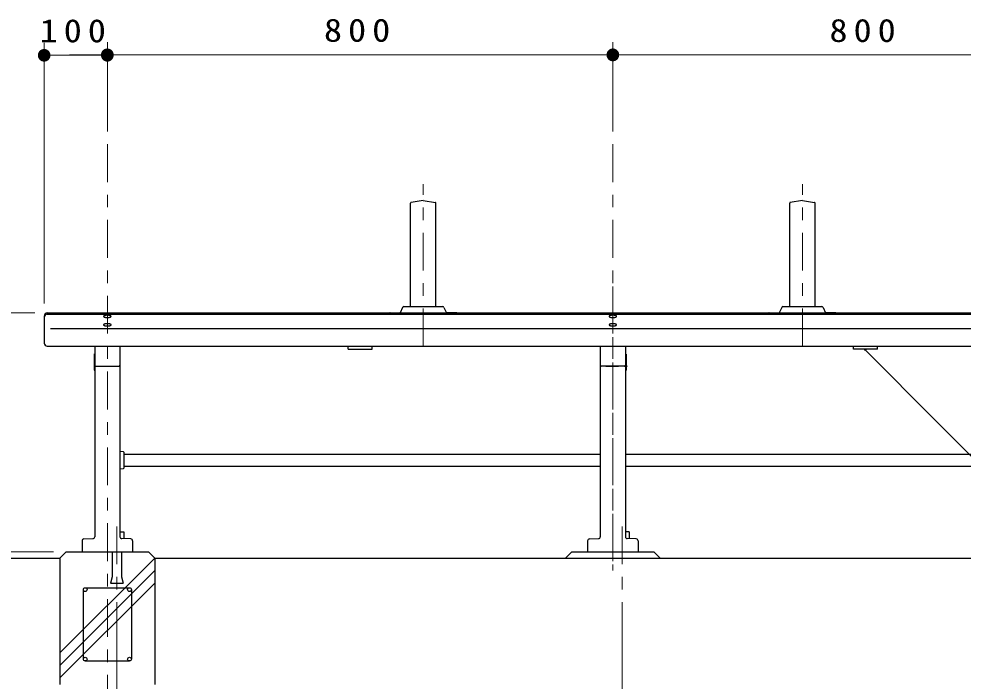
# Model space of a CAD drawing. Units: millimetres on the paper, scale 1:20. Extents: x -365 to 9, y -38 to 257.
# Drawn here: x -312.7 to -238, y 107.1 to 159.5 of the extents above; entities that cross this region are included whole.
import ezdxf

# ---------------------------------------------------------------- set-up
doc = ezdxf.new("R2010")
doc.units = ezdxf.units.MM
doc.linetypes.add('USER2', pattern=[6, 3, -1, 1, -1])
doc.layers.add('LY_1', color=7, linetype='Continuous', lineweight=25)
doc.styles.add('ＭＳ ゴシック', font='')
doc.styles.get('ＭＳ ゴシック').set_extended_font_data('MS Gothic')

# ---------------------------------------------------------------- blocks, each defined once
blk = doc.blocks.new('filled_dot')
at = {"color": 0, "linetype": 'Continuous', "lineweight": -2, "const_width": 1.25}
blk.add_lwpolyline([(-0.625, 0, 1), (0.625, 0, 1)], format="xyb", close=True, dxfattribs=at)

msp = doc.modelspace()

# ---------------------------------------------------------------- linework, layer by layer
at = {"layer": 'LY_1', "lineweight": 13}
for p, q in [((-305.717, 150.608), (-305.717, 157.68)), ((-265.717, 150.608), (-265.717, 157.68)), ((-265.717, 150.608), (-265.717, 157.663)), ((-310.717, 137), (-310.717, 157.638)), ((-305.717, 150.608), (-305.717, 157.638)), ((-310.717, 156.638), (-305.717, 156.638)), ((-308.717, 156.68), (-262.717, 156.68)), ((-265.717, 156.663), (-225.717, 156.663)), ((-311.467, 136.25), (-334.967, 136.25)), ((-309.967, 117.353), (-325.467, 117.353)), ((-309.467, 109.347), (-301.967, 116.847)), ((-309.467, 108.357), (-301.967, 115.857)), ((-309.467, 107.367), (-301.967, 114.867)), ((-304.967, 113.353), (-304.967, 90.853)), ((-264.967, 113.353), (-264.967, 90.853))]:
    msp.add_line(p, q, dxfattribs=at)
at = {"layer": 'LY_1', "linetype": 'USER2', "lineweight": 13}
for p, q in [((-305.717, 149.608), (-305.717, 98.853)), ((-265.717, 149.608), (-265.717, 115.853)), ((-280.717, 133.596), (-280.717, 146.45)), ((-250.717, 133.596), (-250.717, 146.45)), ((-265.717, 138.339), (-265.717, 115.853)), ((-304.967, 119.353), (-304.967, 114.353)), ((-264.967, 119.353), (-264.967, 114.353)), ((-304.967, 118.791), (-304.967, 117.168))]:
    msp.add_line(p, q, dxfattribs=at)
at = {"layer": 'LY_1'}
for p, q in [((-280.717, 145.139), (-281.675, 144.995)), ((-280.717, 145.139), (-279.76, 144.995)), ((-250.717, 145.139), (-251.675, 144.995)), ((-250.717, 145.139), (-249.76, 144.995)), ((-281.717, 136.751), (-281.717, 144.946)), ((-279.717, 136.751), (-279.717, 144.946)), ((-251.717, 136.751), (-251.717, 144.946)), ((-249.717, 136.751), (-249.717, 144.946)), ((-282.265, 136.751), (-280.717, 136.751)), ((-280.717, 136.751), (-279.17, 136.751)), ((-252.265, 136.751), (-250.717, 136.751)), ((-250.717, 136.751), (-249.17, 136.751)), ((-283.36, 136.251), (-282.566, 136.251)), ((-282.357, 136.691), (-282.543, 136.266)), ((-279.078, 136.691), (-278.892, 136.266)), ((-278.074, 136.251), (-278.869, 136.251)), ((-253.36, 136.251), (-252.566, 136.251)), ((-252.357, 136.691), (-252.543, 136.266)), ((-249.078, 136.691), (-248.892, 136.266)), ((-248.074, 136.251), (-248.869, 136.251)), ((-310.217, 135.009), (-221.217, 135.009)), ((-286.667, 133.39), (-286.667, 133.615)), ((-286.667, 133.39), (-284.767, 133.39)), ((-284.767, 133.39), (-284.767, 133.615)), ((-246.667, 133.39), (-246.667, 133.615)), ((-244.767, 133.39), (-246.667, 133.39)), ((-245.8, 133.391), (-245.695, 133.285)), ((-245.8, 133.391), (-245.677, 133.303)), ((-245.712, 133.267), (-245.8, 133.391)), ((-244.767, 133.39), (-244.767, 133.615)), ((-266.276, 132.046), (-265.276, 132.046)), ((-266.276, 132.046), (-265.276, 132.046)), ((-304.717, 118.928), (-304.419, 118.928)), ((-304.419, 118.928), (-304.419, 118.381)), ((-264.419, 118.928), (-264.717, 118.928)), ((-264.419, 118.928), (-264.419, 118.381))]:
    msp.add_line(p, q, dxfattribs=at)
at = {"layer": 'LY_1', "color": 4}
for p, q in [((-310.717, 136), (-310.717, 133.865)), ((-310.467, 136.25), (-220.967, 136.25)), ((-310.467, 136.149), (-220.967, 136.149)), ((-310.467, 133.615), (-220.967, 133.615)), ((-306.767, 132.978), (-306.717, 133.003)), ((-306.717, 133.615), (-306.717, 118.537)), ((-304.717, 133.615), (-304.717, 118.537)), ((-266.717, 133.615), (-266.717, 118.537)), ((-264.717, 133.615), (-264.717, 118.537)), ((-306.767, 132.978), (-306.767, 131.728)), ((-264.667, 132.978), (-264.667, 131.728)), ((-306.767, 131.728), (-306.717, 131.703)), ((-306.642, 132.028), (-304.792, 132.028)), ((-264.792, 132.028), (-266.642, 132.028)), ((-264.667, 131.728), (-264.717, 131.703)), ((-304.717, 125.31), (-304.462, 125.283)), ((-304.417, 125.233), (-304.417, 123.973)), ((-304.417, 125.081), (-266.717, 125.081)), ((-264.717, 125.081), (-227.017, 125.081)), ((-304.417, 124.126), (-266.717, 124.126)), ((-264.717, 124.126), (-227.017, 124.126)), ((-304.462, 123.923), (-304.717, 123.897)), ((-307.717, 118.209), (-307.717, 117.353)), ((-307.573, 118.359), (-306.861, 118.387)), ((-303.861, 118.359), (-304.573, 118.387)), ((-303.717, 118.209), (-303.717, 117.353)), ((-267.717, 118.209), (-267.717, 117.353)), ((-267.573, 118.359), (-266.861, 118.387)), ((-263.861, 118.359), (-264.573, 118.387)), ((-263.717, 118.209), (-263.717, 117.353)), ((-308.967, 117.353), (-309.467, 116.853)), ((-308.967, 117.353), (-302.467, 117.353)), ((-305.342, 117.353), (-305.342, 115.353)), ((-304.592, 117.353), (-304.592, 115.353)), ((-302.467, 117.353), (-301.967, 116.853)), ((-268.967, 117.353), (-269.467, 116.853)), ((-268.967, 117.353), (-262.467, 117.353)), ((-262.467, 117.353), (-261.967, 116.853)), ((-314.467, 116.853), (-309.467, 116.853)), ((-309.467, 116.853), (-309.467, 106.853)), ((-301.967, 116.853), (-216.967, 116.853)), ((-301.967, 116.853), (-301.967, 106.853)), ((-305.343, 115.353), (-305.468, 114.853)), ((-304.593, 115.353), (-304.468, 114.853)), ((-307.617, 108.853), (-307.617, 114.353)), ((-307.467, 114.503), (-303.967, 114.503)), ((-305.467, 114.853), (-304.467, 114.853)), ((-303.817, 114.353), (-303.817, 108.853)), ((-307.467, 108.703), (-303.967, 108.703))]:
    msp.add_line(p, q, dxfattribs=at)
for points in [[(-305.417, 135.977), (-305.419, 135.985), (-305.422, 135.993), (-305.428, 136), (-305.435, 136.008), (-305.445, 136.015), (-305.458, 136.022), (-305.472, 136.028), (-305.488, 136.034), (-305.505, 136.04), (-305.525, 136.045), (-305.545, 136.05), (-305.567, 136.054), (-305.591, 136.058), (-305.615, 136.061), (-305.64, 136.063), (-305.665, 136.065), (-305.691, 136.066), (-305.717, 136.066), (-305.744, 136.066), (-305.769, 136.065), (-305.795, 136.063), (-305.82, 136.061), (-305.844, 136.058), (-305.867, 136.054), (-305.889, 136.05), (-305.91, 136.045), (-305.93, 136.04), (-305.947, 136.034), (-305.963, 136.028), (-305.977, 136.022), (-305.989, 136.015), (-305.999, 136.008), (-306.007, 136), (-306.013, 135.993), (-306.016, 135.985), (-306.017, 135.977), (-306.016, 135.969), (-306.013, 135.961), (-306.007, 135.954), (-305.999, 135.946), (-305.989, 135.939), (-305.977, 135.932), (-305.963, 135.926), (-305.947, 135.92), (-305.93, 135.914), (-305.91, 135.909), (-305.889, 135.904), (-305.867, 135.9), (-305.844, 135.896), (-305.82, 135.893), (-305.795, 135.891), (-305.769, 135.889), (-305.744, 135.888), (-305.717, 135.888), (-305.691, 135.888), (-305.665, 135.889), (-305.64, 135.891), (-305.615, 135.893), (-305.591, 135.896), (-305.567, 135.9), (-305.545, 135.904), (-305.525, 135.909), (-305.505, 135.914), (-305.488, 135.92), (-305.472, 135.926), (-305.458, 135.932), (-305.445, 135.939), (-305.435, 135.946), (-305.428, 135.954), (-305.422, 135.961), (-305.419, 135.969)], [(-265.417, 135.977), (-265.419, 135.985), (-265.422, 135.993), (-265.428, 136), (-265.435, 136.008), (-265.445, 136.015), (-265.458, 136.022), (-265.472, 136.028), (-265.488, 136.034), (-265.505, 136.04), (-265.525, 136.045), (-265.545, 136.05), (-265.567, 136.054), (-265.591, 136.058), (-265.615, 136.061), (-265.64, 136.063), (-265.665, 136.065), (-265.691, 136.066), (-265.717, 136.066), (-265.744, 136.066), (-265.769, 136.065), (-265.795, 136.063), (-265.82, 136.061), (-265.844, 136.058), (-265.867, 136.054), (-265.889, 136.05), (-265.91, 136.045), (-265.93, 136.04), (-265.947, 136.034), (-265.963, 136.028), (-265.977, 136.022), (-265.989, 136.015), (-265.999, 136.008), (-266.007, 136), (-266.013, 135.993), (-266.016, 135.985), (-266.017, 135.977), (-266.016, 135.969), (-266.013, 135.961), (-266.007, 135.954), (-265.999, 135.946), (-265.989, 135.939), (-265.977, 135.932), (-265.963, 135.926), (-265.947, 135.92), (-265.93, 135.914), (-265.91, 135.909), (-265.889, 135.904), (-265.867, 135.9), (-265.844, 135.896), (-265.82, 135.893), (-265.795, 135.891), (-265.769, 135.889), (-265.744, 135.888), (-265.717, 135.888), (-265.691, 135.888), (-265.665, 135.889), (-265.64, 135.891), (-265.615, 135.893), (-265.591, 135.896), (-265.567, 135.9), (-265.545, 135.904), (-265.525, 135.909), (-265.505, 135.914), (-265.488, 135.92), (-265.472, 135.926), (-265.458, 135.932), (-265.445, 135.939), (-265.435, 135.946), (-265.428, 135.954), (-265.422, 135.961), (-265.419, 135.969)], [(-305.417, 135.307), (-305.419, 135.315), (-305.422, 135.322), (-305.428, 135.33), (-305.435, 135.338), (-305.445, 135.345), (-305.458, 135.352), (-305.472, 135.358), (-305.488, 135.364), (-305.505, 135.37), (-305.525, 135.375), (-305.545, 135.38), (-305.567, 135.384), (-305.591, 135.388), (-305.615, 135.391), (-305.64, 135.393), (-305.665, 135.395), (-305.691, 135.396), (-305.717, 135.396), (-305.744, 135.396), (-305.769, 135.395), (-305.795, 135.393), (-305.82, 135.391), (-305.844, 135.388), (-305.867, 135.384), (-305.889, 135.38), (-305.91, 135.375), (-305.93, 135.37), (-305.947, 135.364), (-305.963, 135.358), (-305.977, 135.352), (-305.989, 135.345), (-305.999, 135.338), (-306.007, 135.33), (-306.013, 135.322), (-306.016, 135.315), (-306.017, 135.307), (-306.016, 135.299), (-306.013, 135.291), (-306.007, 135.284), (-305.999, 135.276), (-305.989, 135.269), (-305.977, 135.262), (-305.963, 135.256), (-305.947, 135.25), (-305.93, 135.244), (-305.91, 135.239), (-305.889, 135.234), (-305.867, 135.23), (-305.844, 135.226), (-305.82, 135.223), (-305.795, 135.221), (-305.769, 135.219), (-305.744, 135.218), (-305.717, 135.218), (-305.691, 135.218), (-305.665, 135.219), (-305.64, 135.221), (-305.615, 135.223), (-305.591, 135.226), (-305.567, 135.23), (-305.545, 135.234), (-305.525, 135.239), (-305.505, 135.244), (-305.488, 135.25), (-305.472, 135.256), (-305.458, 135.262), (-305.445, 135.269), (-305.435, 135.276), (-305.428, 135.284), (-305.422, 135.291), (-305.419, 135.299)], [(-265.417, 135.307), (-265.419, 135.315), (-265.422, 135.322), (-265.428, 135.33), (-265.435, 135.338), (-265.445, 135.345), (-265.458, 135.352), (-265.472, 135.358), (-265.488, 135.364), (-265.505, 135.37), (-265.525, 135.375), (-265.545, 135.38), (-265.567, 135.384), (-265.591, 135.388), (-265.615, 135.391), (-265.64, 135.393), (-265.665, 135.395), (-265.691, 135.396), (-265.717, 135.396), (-265.744, 135.396), (-265.769, 135.395), (-265.795, 135.393), (-265.82, 135.391), (-265.844, 135.388), (-265.867, 135.384), (-265.889, 135.38), (-265.91, 135.375), (-265.93, 135.37), (-265.947, 135.364), (-265.963, 135.358), (-265.977, 135.352), (-265.989, 135.345), (-265.999, 135.338), (-266.007, 135.33), (-266.013, 135.322), (-266.016, 135.315), (-266.017, 135.307), (-266.016, 135.299), (-266.013, 135.291), (-266.007, 135.284), (-265.999, 135.276), (-265.989, 135.269), (-265.977, 135.262), (-265.963, 135.256), (-265.947, 135.25), (-265.93, 135.244), (-265.91, 135.239), (-265.889, 135.234), (-265.867, 135.23), (-265.844, 135.226), (-265.82, 135.223), (-265.795, 135.221), (-265.769, 135.219), (-265.744, 135.218), (-265.717, 135.218), (-265.691, 135.218), (-265.665, 135.219), (-265.64, 135.221), (-265.615, 135.223), (-265.591, 135.226), (-265.567, 135.23), (-265.545, 135.234), (-265.525, 135.239), (-265.505, 135.244), (-265.488, 135.25), (-265.472, 135.256), (-265.458, 135.262), (-265.445, 135.269), (-265.435, 135.276), (-265.428, 135.284), (-265.422, 135.291), (-265.419, 135.299)]]:
    msp.add_lwpolyline(points, close=True, dxfattribs=at)
at = {"layer": 'LY_1', "lineweight": 13}
msp.add_lwpolyline([(-245.8, 133.391), (-222.666, 110.153), (-216.146, 110.153)], dxfattribs=at)
at = {"layer": 'LY_1', "color": 4}
for centre in [(-307.467, 114.353), (-303.967, 114.353), (-307.467, 108.853), (-303.967, 108.853)]:
    msp.add_circle(centre, 0.15, dxfattribs=at)
at = {"layer": 'LY_1'}
for centre, radius, start, end in [((-281.667, 144.946), 0.05, 98.53077, 180), ((-279.767, 144.946), 0.05, 0, 81.46923), ((-251.667, 144.946), 0.05, 98.53077, 180), ((-249.767, 144.946), 0.05, 0, 81.46923), ((-282.265, 136.651), 0.1, 90, 156.37062), ((-279.17, 136.651), 0.1, 23.62938, 90), ((-252.265, 136.651), 0.1, 90, 156.37062), ((-249.17, 136.651), 0.1, 23.62938, 90), ((-283.36, 136.151), 0.1, 82.07609, 97.92391), ((-282.566, 136.276), 0.025, 270, 336.37062), ((-278.869, 136.276), 0.025, 203.62938, 270), ((-253.36, 136.151), 0.1, 82.07609, 97.92391), ((-252.566, 136.276), 0.025, 270, 336.37062), ((-248.869, 136.276), 0.025, 203.62938, 270)]:
    msp.add_arc(centre, radius, start, end, dxfattribs=at)
at = {"layer": 'LY_1', "color": 4}
for centre, radius, start, end in [((-310.467, 136), 0.25, 89.99998, 179.99996), ((-310.467, 135.899), 0.25, 89.99998, 179.99996), ((-310.467, 133.865), 0.25, 179.99998, 270.00002), ((-306.642, 132.103), 0.075, 179.99998, 270.00002), ((-304.792, 132.103), 0.075, 270.00002, 0), ((-266.642, 132.103), 0.075, 179.99996, 269.99995), ((-264.792, 132.103), 0.075, 269.99996, 0), ((-264.595, 132.103), 0.075, 179.99996, 269.99995), ((-304.467, 125.233), 0.05, 0, 83.99155), ((-304.467, 123.973), 0.05, 276.00845, 0), ((-307.567, 118.209), 0.15, 92.29005, 179.99996), ((-306.867, 118.537), 0.15, 272.29, 0), ((-304.567, 118.537), 0.15, 179.99996, 267.70997), ((-303.867, 118.209), 0.15, 0, 87.70991), ((-267.567, 118.209), 0.15, 92.29005, 179.99996), ((-266.867, 118.537), 0.15, 272.28999, 0), ((-264.567, 118.537), 0.15, 179.99996, 267.70997), ((-263.867, 118.209), 0.15, 0, 87.70991)]:
    msp.add_arc(centre, radius, start, end, dxfattribs=at)

# ---------------------------------------------------------------- block references
at = {"layer": 'LY_1', "lineweight": 13, "xscale": 0.4, "yscale": 0.4}
for p in [(-310.717, 156.638), (-265.717, 156.68), (-265.717, 156.663)]:
    msp.add_blockref('filled_dot', p, dxfattribs=at)
at = {"layer": 'LY_1', "lineweight": 13, "xscale": 0.4, "yscale": 0.4, "rotation": 180}
for p in [(-305.717, 156.68), (-305.717, 156.638)]:
    msp.add_blockref('filled_dot', p, dxfattribs=at)

# ---------------------------------------------------------------- texts
at = {"layer": 'LY_1', "char_height": 1.833, "attachment_point": 8, "style": 'ＭＳ ゴシック'}
for s, insert in [('\\T1.33;\\W1.15;100', (-308.217, 157.638)), ('\\T1.33;\\W1.15;800', (-285.717, 157.68)), ('\\T1.33;\\W1.15;800', (-245.717, 157.663))]:
    msp.add_mtext(s, dxfattribs=dict(at, insert=insert))

doc.saveas('drawing.dxf')
